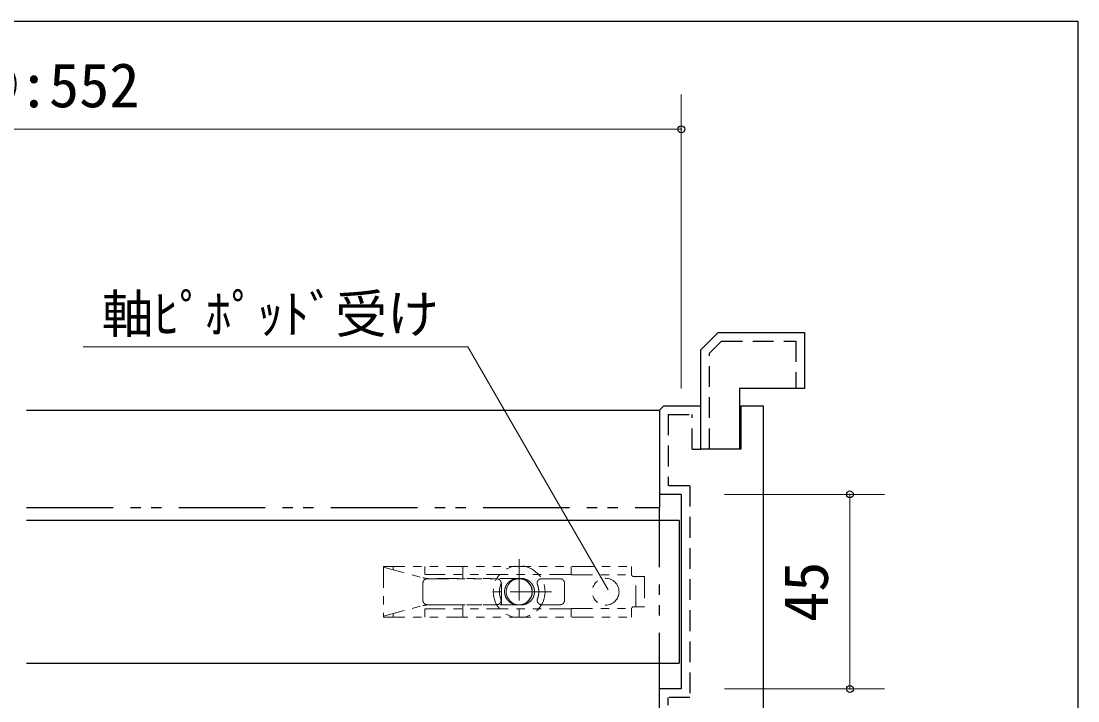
# Model space of a CAD drawing. Units: millimetres at full size; details may follow other scales. Extents: x -800 to 800, y -560 to 560.
# Drawn here: x -92.4 to 152, y -201.3 to -44 of the extents above; entities that cross this region are included whole.
import ezdxf
from ezdxf.enums import TextEntityAlignment as Align

# ---------------------------------------------------------------- set-up
doc = ezdxf.new("R2010")
doc.units = ezdxf.units.MM
doc.header["$LTSCALE"] = 4
doc.header["$PDMODE"] = 32
doc.header["$PDSIZE"] = 1.6
for name, pattern in [('DASHED1', [1.8, 1.2, -0.6]), ('DOUBLE_CHAIN1', [8.8, 5, -1, 0.6, -0.6, 0.6, -1]), ('USER12', [3.826934, 2.391833, -0.478367, 0.478367, -0.478367]), ('USER13', [3.635377, 1.243542, -0.478367, 0.478367, -0.478367, 0.478367, -0.478367])]:
    doc.linetypes.add(name, pattern=pattern)
doc.layers.add('0-0', color=7, linetype='Continuous', lineweight=25)
doc.layers.add('2-0', color=7, linetype='Continuous', lineweight=25)
doc.styles.add('ＭＳ ゴシック', font='')
doc.styles.get('ＭＳ ゴシック').set_extended_font_data('MS Gothic')

msp = doc.modelspace()

# ---------------------------------------------------------------- linework, layer by layer
at = {"layer": '0-0'}
for p, q in [((-780, -44), (152, -44)), ((152, -44), (152, -444))]:
    msp.add_line(p, q, dxfattribs=at)
at = {"layer": '2-0', "color": 4, "lineweight": 9}
for p, q in [((60.261, -61.011), (60.261, -129.011)), ((-246.116, -69.011), (60.261, -69.011)), ((-78.058, -119.346), (10.876, -119.346)), ((10.876, -119.346), (43.338, -175.572)), ((107.263, -153.513), (70.261, -153.513)), ((99.263, -198.52), (99.263, -153.513)), ((107.263, -198.52), (70.261, -198.52))]:
    msp.add_line(p, q, dxfattribs=at)
at = {"layer": '2-0'}
for p, q in [((88.766, -116.009), (88.766, -129.009)), ((88.766, -129.009), (73.762, -129.009)), ((73.763, -129.009), (73.763, -143.017)), ((-91.176, -134.011), (55.265, -134.011)), ((55.264, -134.011), (55.264, -153.513)), ((74.064, -133.014), (79.263, -133.014)), ((74.064, -133.014), (74.064, -143.017)), ((79.263, -305.027), (79.263, -133.014)), ((74.064, -143.017), (64.765, -143.017)), ((60.261, -153.513), (55.264, -153.513)), ((55.264, -153.513), (55.264, -156.516)), ((59.763, -159.519), (-91.176, -159.519)), ((59.763, -159.519), (59.763, -192.519)), ((-91.176, -192.519), (59.763, -192.519)), ((55.264, -304.031), (55.264, -198.52))]:
    msp.add_line(p, q, dxfattribs=at)
at = {"layer": '2-0', "linetype": 'DASHED1'}
for p, q in [((66.764, -120.842), (69.593, -118.009)), ((66.764, -143.017), (66.764, -120.842)), ((57.264, -135.014), (62.764, -135.014)), ((57.264, -135.014), (57.264, -151.513)), ((62.764, -143.017), (62.764, -135.014)), ((62.764, -143.017), (64.765, -143.017)), ((62.261, -151.513), (57.264, -151.513)), ((57.264, -303.027), (57.264, -200.52))]:
    msp.add_line(p, q, dxfattribs=at)
at = {"layer": '2-0', "linetype": 'DOUBLE_CHAIN1'}
for p, q in [((-91.176, -156.516), (55.265, -156.516)), ((55.264, -205.519), (55.264, -156.516))]:
    msp.add_line(p, q, dxfattribs=at)
at = {"layer": '2-0', "color": 4, "linetype": 'USER12', "lineweight": 9}
for p, q in [((22.758, -168.517), (22.758, -183.519)), ((30.259, -176.019), (15.257, -176.019))]:
    msp.add_line(p, q, dxfattribs=at)
at = {"layer": '2-0', "color": 4, "linetype": 'USER13', "lineweight": 9}
for p, q in [((-8.62, -170.167), (-8.62, -181.867)), ((-8.62, -170.167), (48.76, -170.167)), ((-8.62, -170.36), (1.101, -172.968)), ((-6.38, -170.167), (-6.38, -170.964)), ((0.983, -170.167), (0.983, -172.015)), ((9.746, -170.167), (9.746, -172.968)), ((34.759, -172.117), (34.759, -170.167)), ((48.76, -170.167), (48.76, -172.015)), ((34.759, -172.015), (0.984, -172.015)), ((23.252, -172.968), (1.1, -172.968)), ((1.506, -173.019), (17.581, -173.019)), ((18.708, -179.068), (18.708, -172.968)), ((27.937, -173.019), (32.26, -173.019)), ((34.759, -172.117), (48.758, -172.117)), ((49.261, -172.514), (51.764, -172.514)), ((49.762, -179.514), (49.762, -172.514)), ((0.507, -174.013), (0.507, -178.015)), ((33.259, -174.013), (33.259, -178.015)), ((-8.62, -181.673), (1.101, -179.068)), ((0.983, -180.013), (0.983, -181.867)), ((34.759, -180.013), (0.984, -180.013)), ((23.252, -179.068), (1.1, -179.068)), ((1.506, -179.02), (17.581, -179.02)), ((9.746, -181.867), (9.746, -179.068)), ((27.937, -179.02), (32.26, -179.02)), ((34.759, -179.917), (48.758, -179.917)), ((34.759, -181.867), (34.759, -179.917)), ((48.76, -180.013), (48.76, -181.867)), ((-8.62, -181.867), (48.76, -181.867)), ((-6.38, -181.072), (-6.38, -181.867))]:
    msp.add_line(p, q, dxfattribs=at)
at = {"layer": '2-0'}
for points in [[(64.764, -143.017), (64.764, -120.014), (68.764, -116.009), (88.765, -116.009)], [(55.264, -134.011), (56.259, -133.014), (64.763, -133.014)], [(60.261, -153.513), (60.261, -198.52), (55.264, -198.52)]]:
    msp.add_lwpolyline(points, dxfattribs=at)
at = {"layer": '2-0', "linetype": 'DASHED1'}
for points in [[(69.593, -118.009), (86.766, -118.009), (86.766, -129.009)], [(62.261, -151.513), (62.261, -200.52), (57.264, -200.52)]]:
    msp.add_lwpolyline(points, dxfattribs=at)
at = {"layer": '2-0', "color": 4, "linetype": 'USER13', "lineweight": 9}
msp.add_lwpolyline([(51.763, -172.514), (51.763, -179.514), (49.259, -179.514)], dxfattribs=at)
for centre, radius in [((22.76, -176.019), 6.001), ((42.759, -176.019), 3.1)]:
    msp.add_circle(centre, radius, dxfattribs=at)
at = {"layer": '2-0', "color": 4, "lineweight": 9}
msp.add_circle((22.757, -176.019), 3.002, dxfattribs=at)
at = {"layer": '2-0', "color": 4, "linetype": 'USER13', "lineweight": 9}
for centre, radius, start, end in [((1.767, -168.021), 4.95, 254.72961, 256.11374), ((1.768, -168.017), 4.954, 256.11368, 257.49643), ((1.502, -174.016), 0.994, 146.9295, 154.99031), ((1.508, -174.02), 1.001, 138.96431, 146.93145), ((1.768, -168.016), 4.955, 257.49637, 258.87847), ((1.51, -174.022), 1.004, 131.03049, 138.96774), ((1.768, -168.017), 4.954, 258.87841, 260.26059), ((1.509, -174.02), 1.002, 123.05737, 131.03368), ((1.767, -168.021), 4.95, 260.26053, 261.64354), ((1.506, -174.015), 0.996, 114.98378, 123.0586), ((1.766, -168.027), 4.944, 261.64348, 263.02806), ((1.504, -174.011), 0.992, 106.77255, 114.98146), ((1.765, -168.036), 4.935, 263.028, 264.41487), ((1.504, -174.013), 0.994, 98.42354, 106.76546), ((1.764, -168.048), 4.923, 264.41482, 265.80472), ((1.506, -174.028), 1.009, 89.98247, 98.41127), ((1.763, -168.061), 4.91, 265.80466, 267.19831), ((1.762, -168.077), 4.894, 267.19826, 268.59636), ((1.762, -168.095), 4.875, 268.5963, 269.99954), ((17.582, -174.37), 1.351, 88.58537, 90.01179), ((17.585, -174.247), 1.228, 87.02217, 88.58564), ((17.591, -174.142), 1.123, 85.31953, 87.02235), ((17.598, -174.053), 1.033, 83.47589, 85.3196), ((17.607, -173.977), 0.957, 81.49078, 83.4758), ((17.617, -173.912), 0.891, 79.36519, 81.49051), ((17.627, -173.858), 0.836, 77.10189, 79.36468), ((17.637, -173.813), 0.79, 74.70578, 77.1011), ((17.647, -173.776), 0.752, 72.18425, 74.70469), ((17.656, -173.747), 0.721, 69.54732, 72.18284), ((17.664, -173.725), 0.698, 66.80781, 69.54559), ((17.579, -174.021), 1.004, 60.50072, 68.9886), ((17.586, -174.009), 0.991, 52.09954, 60.48801), ((17.585, -174.01), 0.991, 43.85118, 52.09223), ((17.579, -174.015), 0.999, 35.75666, 43.84881), ((17.572, -174.02), 1.008, 27.77865, 35.75794), ((17.568, -174.022), 1.013, 19.85534, 27.78192), ((22.446, -176.025), 3.06, 121.32337, 127.39375), ((22.439, -176.015), 3.047, 115.19818, 121.32375), ((22.435, -176.004), 3.036, 109.00062, 115.19747), ((22.433, -176.001), 3.033, 102.7253, 108.99848), ((22.436, -176.015), 3.047, 96.38061, 102.72153), ((22.441, -176.055), 3.087, 89.99014, 96.37517), ((22.759, -176.067), 3.099, 83.63625, 90.0111), ((22.764, -176.019), 3.051, 77.2905, 83.63068), ((23.253, -176.062), 3.094, 83.63211, 90.0108), ((22.768, -176), 3.031, 71.0063, 77.28651), ((23.258, -176.017), 3.049, 77.28492, 83.62657), ((22.768, -175.998), 3.03, 64.79438, 71.0039), ((23.261, -175.999), 3.03, 71.00133, 77.28097), ((22.764, -176.006), 3.038, 58.65186, 64.7934), ((23.261, -175.999), 3.03, 64.79161, 70.99899), ((22.759, -176.015), 3.049, 52.56466, 58.65198), ((23.257, -176.007), 3.039, 58.65231, 64.79069), ((23.251, -176.017), 3.051, 52.56883, 58.65249), ((27.924, -174.015), 0.989, 151.52865, 157.70101), ((27.931, -174.019), 0.997, 145.4357, 151.52883), ((27.937, -174.023), 1.004, 139.39959, 145.43683), ((27.94, -174.025), 1.008, 133.39041, 139.40123), ((27.94, -174.026), 1.008, 127.37585, 133.39211), ((27.939, -174.024), 1.006, 121.325, 127.37718), ((27.936, -174.02), 1.001, 115.21198, 121.32553), ((27.935, -174.016), 0.997, 109.01962, 115.21131), ((27.934, -174.015), 0.995, 102.74277, 109.01741), ((27.935, -174.019), 1, 96.39099, 102.73882), ((27.936, -174.032), 1.013, 89.98991, 96.38529), ((32.26, -174.022), 1.003, 81.56025, 90.01343), ((32.261, -174.011), 0.992, 73.21221, 81.54863), ((32.26, -174.014), 0.995, 65.02445, 73.20615), ((32.257, -174.02), 1.002, 56.98746, 65.02329), ((32.254, -174.026), 1.009, 49.05438, 56.98981), ((32.253, -174.027), 1.01, 41.15519, 49.05854), ((32.257, -174.024), 1.005, 33.21175, 41.1594), ((32.265, -174.018), 0.995, 25.15282, 33.21423), ((49.254, -172.015), 0.495, 179.98977, 188.52289), ((49.252, -172.015), 0.492, 188.53467, 196.92502), ((49.255, -172.014), 0.495, 196.93083, 205.1422), ((49.26, -172.011), 0.501, 205.1429, 213.18815), ((49.264, -172.009), 0.506, 213.18529, 221.11466), ((49.266, -172.007), 0.509, 221.11003, 228.99634), ((49.265, -172.008), 0.507, 228.99173, 236.91507), ((49.263, -172.012), 0.503, 236.91228, 244.94488), ((49.261, -172.016), 0.498, 244.94565, 253.13679), ((49.26, -172.019), 0.495, 253.14262, 261.50422), ((49.26, -172.015), 0.499, 261.5159, 270.01143), ((1.501, -174.013), 0.993, 171.55287, 180.01251), ((1.492, -174.012), 0.983, 163.19569, 171.54174), ((1.495, -174.012), 0.986, 154.99153, 163.18988), ((22.767, -176.017), 4.558, 178.09378, 181.90622), ((22.759, -176.017), 4.55, 174.27504, 178.09402), ((22.749, -176.016), 4.54, 170.44355, 174.27523), ((22.736, -176.014), 4.527, 166.59365, 170.44365), ((22.723, -176.011), 4.513, 162.72061, 166.59362), ((22.712, -176.007), 4.502, 158.82097, 162.72042), ((17.568, -174.019), 1.013, 339.03936, 347.43503), ((17.568, -174.022), 1.013, 11.91533, 19.85888), ((17.579, -174.021), 1.002, 347.44566, 355.7348), ((17.573, -174.022), 1.008, 3.89245, 11.91741), ((17.578, -174.021), 1.003, 355.74026, 3.89144), ((22.481, -176.019), 3.092, 176.78998, 183.21002), ((22.451, -176.016), 3.063, 170.41863, 176.80481), ((22.421, -176.012), 3.032, 164.08147, 170.41362), ((22.415, -176.01), 3.026, 157.81941, 164.07815), ((22.422, -176.013), 3.034, 151.63686, 157.8177), ((22.434, -176.02), 3.047, 145.52501, 151.6365), ((22.445, -176.027), 3.061, 139.46478, 145.52564), ((22.451, -176.032), 3.068, 133.43033, 139.46598), ((22.451, -176.032), 3.068, 127.39267, 133.43168), ((22.754, -176.021), 3.057, 46.51074, 52.5655), ((22.753, -176.023), 3.059, 40.46362, 46.51189), ((22.757, -176.02), 3.054, 34.39596, 40.46465), ((23.246, -176.023), 3.059, 46.51861, 52.56973), ((22.765, -176.014), 3.044, 28.28323, 34.39645), ((23.245, -176.025), 3.061, 40.47468, 46.5198), ((22.773, -176.01), 3.034, 22.10724, 28.28279), ((23.249, -176.021), 3.055, 34.40931, 40.47575), ((22.776, -176.008), 3.031, 15.85952, 22.10553), ((22.766, -176.011), 3.041, 9.54413, 15.85628), ((22.732, -176.016), 3.075, 3.17953, 9.53929), ((23.258, -176.015), 3.045, 28.29763, 34.40984), ((22.701, -176.019), 3.107, 356.80518, 3.19482), ((23.267, -176.01), 3.034, 22.12122, 28.29722), ((23.272, -176.009), 3.03, 15.87145, 22.11951), ((23.262, -176.011), 3.04, 9.5524, 15.8682), ((23.229, -176.016), 3.073, 3.18266, 9.54752), ((23.198, -176.019), 3.104, 356.80216, 3.19784), ((27.935, -174.013), 0.999, 176.77544, 180.75392), ((27.955, -174.013), 1.019, 180.7403, 182.22436), ((27.948, -174.013), 1.012, 182.22509, 183.70529), ((27.919, -174.012), 0.983, 170.33267, 176.76772), ((27.948, -174.013), 1.012, 183.70603, 185.17585), ((27.953, -174.013), 1.017, 185.17659, 186.62953), ((27.965, -174.011), 1.029, 186.63025, 188.05993), ((27.984, -174.009), 1.048, 188.06062, 189.46089), ((27.915, -174.012), 0.979, 163.97008, 170.32793), ((28.009, -174.005), 1.074, 189.46153, 190.82656), ((28.042, -173.998), 1.107, 190.82716, 192.15155), ((28.082, -173.99), 1.148, 192.15209, 193.43094), ((28.131, -173.978), 1.198, 193.43141, 194.66037), ((28.189, -173.963), 1.258, 194.66077, 195.83605), ((27.918, -174.013), 0.982, 157.70219, 163.96721), ((28.257, -173.943), 1.33, 195.83638, 196.95481), ((28.338, -173.919), 1.414, 196.95506, 198.01407), ((28.432, -173.888), 1.513, 198.01426, 199.01186), ((22.826, -176.009), 4.482, 17.38706, 21.3066), ((22.818, -176.012), 4.49, 13.49187, 17.38681), ((22.808, -176.014), 4.501, 9.61842, 13.49179), ((22.798, -176.016), 4.511, 5.76241, 9.61847), ((22.788, -176.017), 4.521, 1.91861, 5.76255), ((22.781, -176.017), 4.528, 358.08121, 1.91879), ((32.275, -174.014), 0.984, 16.92933, 25.15181), ((32.281, -174.012), 0.978, 8.52916, 16.92331), ((32.274, -174.013), 0.985, 359.98894, 8.51733), ((1.532, -178.015), 1.025, 179.98189, 188.32492), ((1.514, -178.018), 1.007, 188.33602, 196.60981), ((1.509, -178.019), 1.002, 196.61623, 204.78197), ((22.771, -176.017), 4.562, 181.90598, 185.71827), ((22.772, -176.017), 4.563, 185.71806, 189.53646), ((22.771, -176.017), 4.562, 189.53633, 193.36659), ((22.768, -176.018), 4.559, 193.36657, 197.21364), ((22.767, -176.018), 4.558, 197.21377, 201.08142), ((17.576, -178.02), 1.002, 331.91424, 338.06226), ((17.575, -178.019), 1.003, 338.06381, 344.27158), ((17.796, -177.946), 0.772, 20.08127, 21.9128), ((17.754, -177.961), 0.817, 18.33543, 20.0824), ((17.713, -177.975), 0.86, 16.66395, 18.3365), ((17.675, -177.987), 0.9, 15.05726, 16.66495), ((17.57, -178.018), 1.008, 344.27456, 350.53935), ((17.639, -177.996), 0.938, 13.50632, 15.05821), ((17.607, -178.004), 0.97, 12.00253, 13.50722), ((17.58, -178.01), 0.998, 10.53766, 12.0034), ((17.558, -178.014), 1.02, 9.10378, 10.53851), ((17.558, -178.016), 1.021, 350.54383, 356.84949), ((17.543, -178.016), 1.036, 7.69313, 9.10461), ((17.534, -178.017), 1.044, 6.29806, 7.69396), ((17.533, -178.017), 1.046, 4.91091, 6.2989), ((17.539, -178.017), 1.039, 3.5239, 4.91177), ((17.553, -178.016), 1.025, 2.12901, 3.52479), ((17.552, -178.015), 1.026, 356.8283, 0.70255), ((17.575, -178.015), 1.004, 0.71788, 2.12996), ((22.431, -176.022), 3.042, 183.21048, 189.615), ((22.409, -176.025), 3.02, 189.61988, 195.95897), ((22.41, -176.025), 3.021, 195.96206, 202.21814), ((22.422, -176.02), 3.035, 202.21958, 208.39051), ((22.438, -176.011), 3.053, 208.39057, 214.48746), ((22.452, -176.002), 3.069, 214.48655, 220.53064), ((22.458, -175.996), 3.077, 220.52917, 226.54826), ((22.457, -175.997), 3.076, 226.54667, 232.57144), ((22.747, -176.007), 3.065, 307.4704, 313.51091), ((22.746, -176.006), 3.068, 313.50953, 319.54123), ((22.75, -176.009), 3.062, 319.53993, 325.59187), ((23.24, -176.006), 3.067, 307.46617, 313.50304), ((22.76, -176.016), 3.05, 325.59109, 331.68974), ((23.238, -176.004), 3.07, 313.50161, 319.53017), ((22.773, -176.023), 3.035, 331.68988, 337.85557), ((23.243, -176.008), 3.063, 319.52883, 325.57852), ((22.782, -176.027), 3.026, 337.85701, 344.1004), ((22.778, -176.026), 3.029, 344.10342, 350.42251), ((22.753, -176.022), 3.055, 350.42723, 356.80526), ((23.254, -176.015), 3.05, 325.5777, 331.67533), ((23.267, -176.022), 3.035, 331.67545, 337.84158), ((23.277, -176.026), 3.025, 337.84301, 344.08845), ((23.274, -176.026), 3.028, 344.09148, 350.41422), ((23.25, -176.022), 3.053, 350.41897, 356.80212), ((27.935, -178.018), 1, 175.7215, 183.87845), ((27.935, -178.018), 1, 183.88107, 191.93683), ((27.941, -178.019), 1.006, 167.45837, 175.71477), ((27.937, -178.018), 1.002, 191.93642, 199.92113), ((27.96, -178.023), 1.026, 159.13244, 167.44718), ((27.937, -178.018), 1.002, 199.91914, 207.88314), ((22.772, -176.016), 4.537, 338.79149, 342.67911), ((22.773, -176.017), 4.536, 342.6793, 346.54818), ((22.774, -176.017), 4.535, 346.54821, 350.40173), ((22.774, -176.017), 4.535, 350.40165, 354.24433), ((22.776, -176.017), 4.533, 354.24418, 358.08139), ((32.255, -178.02), 1.002, 335.26216, 343.42155), ((32.249, -178.018), 1.009, 343.4279, 351.6869), ((32.23, -178.015), 1.028, 351.69776, 0.01863), ((1.822, -184.351), 5.289, 103.59147, 104.88766), ((1.807, -184.288), 5.224, 102.28113, 103.59138), ((1.51, -178.019), 1.003, 204.78414, 212.84377), ((1.512, -178.018), 1.005, 212.84286, 220.83085), ((1.794, -184.231), 5.165, 100.95746, 102.28102), ((1.511, -178.018), 1.004, 220.82838, 228.79965), ((1.784, -184.179), 5.113, 99.62129, 100.95735), ((1.508, -178.022), 0.999, 228.79726, 236.81327), ((1.776, -184.133), 5.066, 98.27349, 99.62117), ((1.505, -178.027), 0.993, 236.81266, 244.92708), ((1.771, -184.094), 5.027, 96.91503, 98.27336), ((1.502, -178.032), 0.987, 244.92982, 253.17433), ((1.767, -184.061), 4.993, 95.5469, 96.91489), ((1.503, -178.031), 0.989, 253.18163, 261.55312), ((1.764, -184.035), 4.967, 94.17019, 95.54676), ((1.505, -178.015), 1.004, 261.56539, 270.0175), ((1.762, -184.015), 4.947, 92.78603, 94.17004), ((1.762, -184.001), 4.933, 91.39558, 92.78587), ((1.762, -183.995), 4.927, 90.00008, 91.39542), ((17.581, -178.008), 1.011, 269.98799, 276.39284), ((17.583, -178.025), 0.995, 276.39877, 282.77392), ((17.584, -178.032), 0.987, 282.77829, 289.0953), ((17.584, -178.032), 0.987, 289.09806, 295.34309), ((17.583, -178.029), 0.99, 295.3444, 301.51736), ((17.58, -178.025), 0.995, 301.51751, 307.62973), ((17.578, -178.022), 1, 307.6291, 313.70028), ((17.576, -178.02), 1.002, 313.69929, 319.75401), ((17.575, -178.019), 1.003, 319.75307, 325.81721), ((17.576, -178.019), 1.003, 325.81673, 331.91388), ((22.451, -176.005), 3.066, 232.57017, 238.63044), ((22.443, -176.018), 3.051, 238.62991, 244.75098), ((22.437, -176.032), 3.036, 244.75161, 250.95058), ((22.435, -176.039), 3.029, 250.9527, 257.23516), ((22.437, -176.029), 3.039, 257.239, 263.59624), ((22.441, -175.991), 3.076, 263.60182, 270.00941), ((22.759, -175.98), 3.088, 269.98934, 276.38672), ((22.763, -176.024), 3.043, 276.39243, 282.74894), ((23.253, -175.984), 3.084, 269.98965, 276.39087), ((22.767, -176.04), 3.027, 282.753, 289.04251), ((23.257, -176.027), 3.041, 276.39656, 282.75453), ((22.766, -176.038), 3.03, 289.04489, 295.25656), ((23.26, -176.041), 3.026, 282.75855, 289.04749), ((22.761, -176.027), 3.041, 295.25745, 301.39449), ((23.259, -176.038), 3.03, 289.04981, 295.25934), ((22.753, -176.015), 3.055, 301.39423, 307.47144), ((23.253, -176.026), 3.043, 295.26017, 301.39404), ((23.246, -176.014), 3.057, 301.39371, 307.46726), ((27.934, -178.019), 0.999, 207.88119, 215.88166), ((27.93, -178.022), 0.994, 215.88136, 223.96836), ((27.928, -178.024), 0.99, 223.97121, 232.17401), ((27.93, -178.021), 0.994, 232.18114, 240.49612), ((27.938, -178.006), 1.012, 240.5079, 248.89071), ((28.011, -177.775), 1.253, 249.58632, 251.12498), ((27.999, -177.811), 1.215, 251.12454, 252.71469), ((27.987, -177.849), 1.175, 252.71426, 254.36019), ((27.976, -177.888), 1.135, 254.35977, 256.06568), ((27.966, -177.928), 1.094, 256.06528, 257.83524), ((27.958, -177.967), 1.054, 257.83487, 259.67276), ((27.951, -178.007), 1.014, 259.67242, 261.58188), ((27.945, -178.045), 0.975, 261.5816, 263.56592), ((27.941, -178.082), 0.937, 263.5657, 265.62773), ((27.938, -178.118), 0.902, 265.62759, 267.7696), ((27.937, -178.151), 0.868, 267.76956, 269.99312), ((32.26, -178.011), 1.008, 269.98089, 278.41906), ((32.262, -178.029), 0.99, 278.43153, 286.80118), ((32.263, -178.033), 0.987, 286.80884, 295.06081), ((32.261, -178.029), 0.991, 295.06398, 303.19148), ((32.258, -178.023), 0.997, 303.19129, 311.22219), ((32.255, -178.02), 1.002, 311.22019, 319.20469), ((32.254, -178.019), 1.003, 319.20253, 327.19916), ((32.255, -178.02), 1.002, 327.19847, 335.2599), ((49.247, -180.013), 0.487, 171.41334, 180.00346), ((49.249, -180.014), 0.489, 163.00536, 171.40257), ((49.255, -180.016), 0.496, 154.82022, 163.00116), ((49.263, -180.019), 0.504, 146.8284, 154.82131), ((49.268, -180.023), 0.511, 138.96273, 146.83295), ((49.27, -180.024), 0.513, 131.13501, 138.96883), ((49.268, -180.022), 0.51, 123.25203, 131.14081), ((49.265, -180.017), 0.504, 115.23087, 123.25569), ((49.262, -180.011), 0.497, 107.01462, 115.23052), ((49.26, -180.006), 0.492, 98.58809, 107.0086), ((49.261, -180.008), 0.494, 89.99074, 98.57552)]:
    msp.add_arc(centre, radius, start, end, dxfattribs=at)
at = {"layer": '2-0', "color": 4}
for p in [(60.261, -69.011), (99.263, -153.513), (99.263, -198.52)]:
    msp.add_point(p, dxfattribs=at)

# ---------------------------------------------------------------- texts
at = {"layer": '2-0', "style": 'ＭＳ ゴシック'}
for s, height, p in [('DW③:552', 10.26, (-120.928, -67.011)), ('軸ﾋﾟﾎﾟｯﾄﾞ受け', 8.798, (-73.792, -118.787))]:
    msp.add_text(s, height=height, dxfattribs=at).set_placement(p, align=Align.BOTTOM_LEFT)
msp.add_text('45', height=10.26, rotation=90, dxfattribs=at).set_placement((97.263, -183.017), align=Align.BOTTOM_LEFT)

doc.saveas('drawing.dxf')
